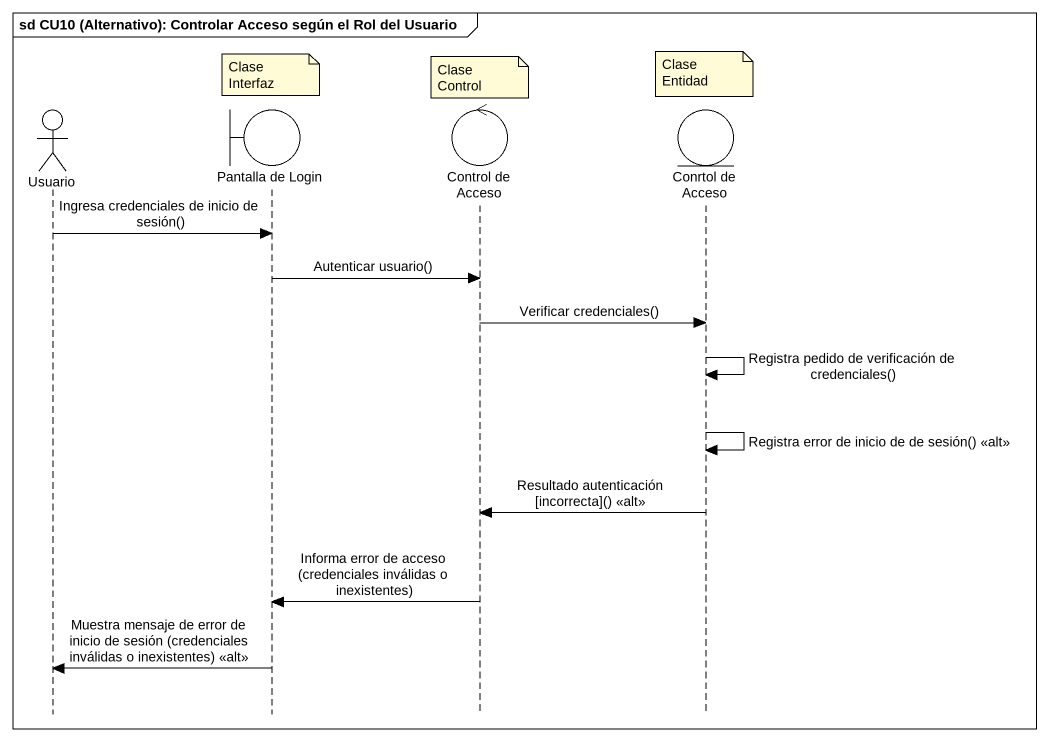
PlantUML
@startuml
mainframe sd CU10 (Alternativo): Controlar Acceso según el Rol del Usuario
hide footbox
actor Usuario
boundary "Pantalla de Login" as Pantalla_de_Login
control "Control de Acceso" as Control_de_Acceso
entity "Conrtol de Acceso" as Conrtol_de_Acceso

note over Conrtol_de_Acceso : Clase Entidad
note over Pantalla_de_Login : Clase Interfaz
note over Control_de_Acceso : Clase Control
Usuario -> Pantalla_de_Login : Ingresa credenciales de inicio de sesión()
Pantalla_de_Login -> Control_de_Acceso : Autenticar usuario()
Control_de_Acceso -> Conrtol_de_Acceso : Verificar credenciales()
Conrtol_de_Acceso -> Conrtol_de_Acceso : Registra pedido de verificación de credenciales()
Conrtol_de_Acceso -> Conrtol_de_Acceso : Registra error de inicio de de sesión() <<alt>>
Conrtol_de_Acceso -> Control_de_Acceso : Resultado autenticación [incorrecta]() <<alt>>
Control_de_Acceso -> Pantalla_de_Login : Informa error de acceso (credenciales inválidas o inexistentes)
Pantalla_de_Login -> Usuario : Muestra mensaje de error de inicio de sesión (credenciales inválidas o inexistentes) <<alt>>
@enduml
